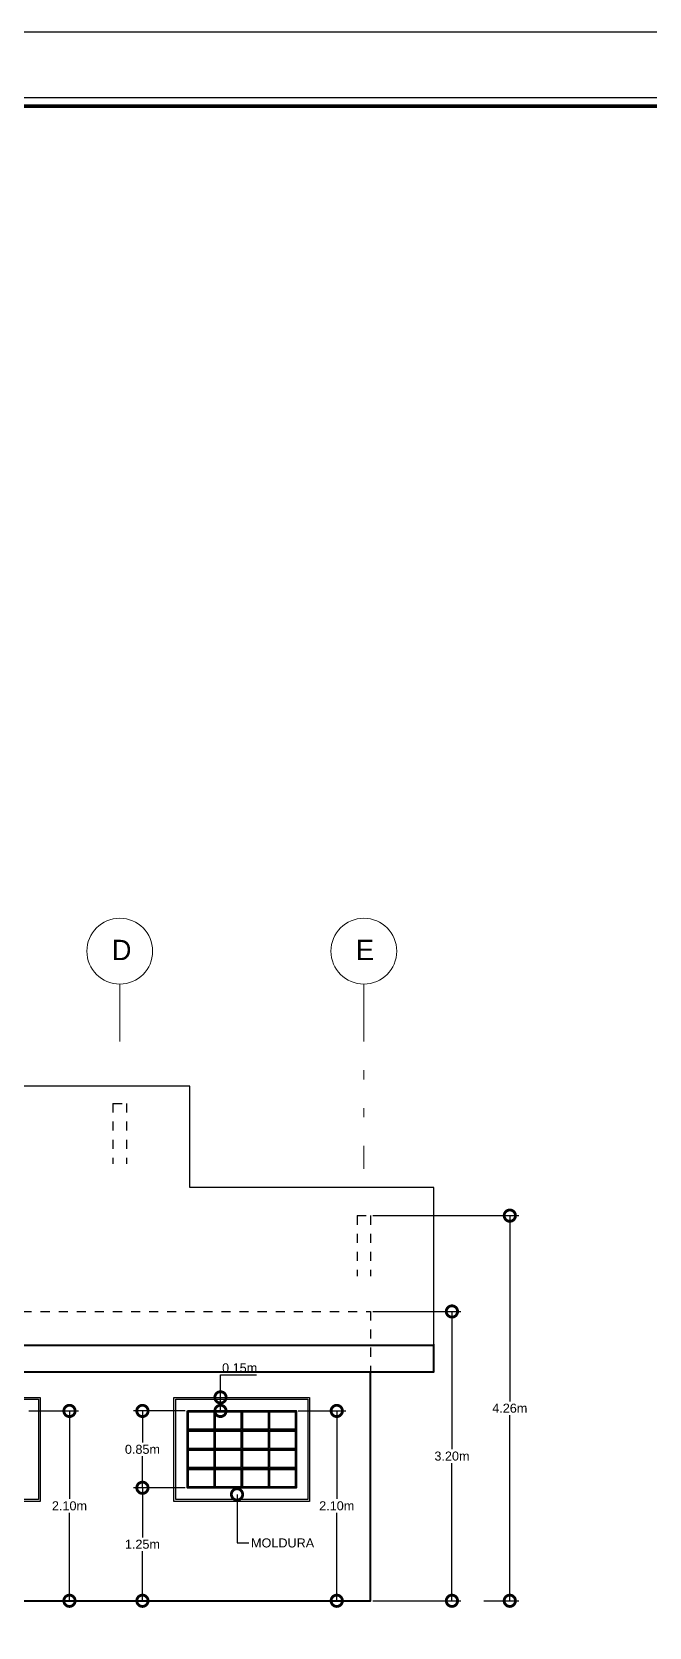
# Model space of a CAD drawing. Header units: inches. Extents: x -22.5 to 70.9, y -14.1 to 48.3.
# Drawn here: x -9.02 to -2.19, y -3.12 to 14.52 of the extents above; entities that cross this region are included whole.
import ezdxf

# ---------------------------------------------------------------- set-up
doc = ezdxf.new("R2010")
doc.units = ezdxf.units.IN
doc.header["$MEASUREMENT"] = 0
for name, pattern in [('DASHED2', [0.375, 0.25, -0.125]), ('DIVIDE', [31.75, 12.7, -6.35, 0, -6.35, 0, -6.35]), ('HIDDEN', [0.375, 0.25, -0.125])]:
    doc.linetypes.add(name, pattern=pattern)
for name, color, linetype, lineweight in [('cotas', 1, 'Continuous', 13), ('ejes', 253, 'DIVIDE', 13), ('Fachadas', 50, 'Continuous', 40), ('paredes', 7, 'Continuous', 30), ('proyecciones', 95, 'DASHED2', 25), ('rotulacion', 7, 'Continuous', 15)]:
    doc.layers.add(name, color=color, linetype=linetype, lineweight=lineweight)
doc.layers.add('MODULO', color=7, linetype='Continuous')
doc.layers.add('Ventanas', color=8, linetype='Continuous')
doc.styles.add('DIMS', font='ARIAL.TTF')
doc.dimstyles.new('DIMS', dxfattribs={"dimtxt": 0.1, "dimasz": 0.25, "dimexe": 0.1, "dimexo": 0.025, "dimgap": 0.025, "dimtad": 1, "dimtih": 1, "dimtoh": 1, "dimzin": 1, "dimdsep": 46, "dimtxsty": 'DIMS', "dimblk1": 'DOTSMALL', "dimblk2": 'DOTSMALL', "dimsah": 1, "dimcen": 0.09, "dimclrd": 9, "dimclre": 9, "dimclrt": 2, "dimazin": 0, "dimtfac": 1, "dimtofl": 0, "dimtmove": 0, "dimatfit": 3, "dimldrblk": 'DOTSMALL', "dimfxl": 1, "dimtolj": 1, "dimtzin": 0, "dimarcsym": 0})

# ---------------------------------------------------------------- blocks, each defined once
blk = doc.blocks.new('HOJA11-17')
blk.add_lwpolyline([(-40.379, 27.285), (2.621, 27.285), (2.621, -0.715), (-40.379, -0.715)], close=True)
blk = doc.blocks.new('_DOTSMALL')
at = {"color": 0, "linetype": 'ByBlock', "const_width": 0.5}
blk.add_lwpolyline([(-0.0625, 0, 1), (0.0625, 0, 1)], format="xyb", close=True, dxfattribs=at)
blk = doc.blocks.new('*D352')
at = {"layer": 'cotas', "color": 9, "lineweight": -2}
for p, q in [((-5.245, 0.37), (-4.271, 0.37)), ((-4.371, 0.37), (-4.371, -1.154)), ((-4.371, -2.83), (-4.371, -1.306)), ((-5.245, -2.83), (-4.271, -2.83))]:
    blk.add_line(p, q, dxfattribs=at)
at = {"layer": 'Defpoints', "color": 0}
for p in [(-5.27, 0.37), (-5.27, -2.83), (-4.371, -2.83)]:
    blk.add_point(p, dxfattribs=at)
at = {"layer": 'cotas', "color": 9, "lineweight": -2, "xscale": 0.25, "yscale": 0.25, "zscale": 0.25}
for p, rotation in [((-4.371, 0.37), 90), ((-4.371, -2.83), 270)]:
    blk.add_blockref('_DOTSMALL', p, dxfattribs=dict(at, rotation=rotation))
at = {"layer": 'cotas', "color": 2, "insert": (-4.371, -1.23), "char_height": 0.1, "attachment_point": 5, "style": 'DIMS'}
blk.add_mtext('\\A1;3.20m', dxfattribs=at)
blk = doc.blocks.new('*D398')
at = {"layer": 'cotas', "color": 9, "lineweight": -2}
for p, q in [((-7.32, -1.58), (-7.894, -1.58)), ((-7.794, -1.58), (-7.794, -2.129)), ((-7.794, -2.83), (-7.794, -2.281)), ((-7.605, -2.83), (-7.894, -2.83))]:
    blk.add_line(p, q, dxfattribs=at)
at = {"layer": 'Defpoints', "color": 0}
for p in [(-7.794, -1.58), (-7.295, -1.58), (-7.58, -2.83)]:
    blk.add_point(p, dxfattribs=at)
at = {"layer": 'cotas', "color": 9, "lineweight": -2, "xscale": 0.25, "yscale": 0.25, "zscale": 0.25}
for p, rotation in [((-7.794, -1.58), 90), ((-7.794, -2.83), 270)]:
    blk.add_blockref('_DOTSMALL', p, dxfattribs=dict(at, rotation=rotation))
at = {"layer": 'cotas', "color": 2, "insert": (-7.794, -2.205), "char_height": 0.1, "attachment_point": 5, "style": 'DIMS'}
blk.add_mtext('\\A1;1.25m', dxfattribs=at)
blk = doc.blocks.new('*D399')
at = {"layer": 'cotas', "color": 9, "lineweight": -2}
for p, q in [((-7.32, -0.73), (-7.894, -0.73)), ((-7.794, -0.73), (-7.794, -1.079)), ((-7.794, -1.58), (-7.794, -1.231)), ((-7.32, -1.58), (-7.894, -1.58))]:
    blk.add_line(p, q, dxfattribs=at)
at = {"layer": 'Defpoints', "color": 0}
for p in [(-7.794, -0.73), (-7.295, -0.73), (-7.295, -1.58)]:
    blk.add_point(p, dxfattribs=at)
at = {"layer": 'cotas', "color": 9, "lineweight": -2, "xscale": 0.25, "yscale": 0.25, "zscale": 0.25}
for p, rotation in [((-7.794, -0.73), 90), ((-7.794, -1.58), 270)]:
    blk.add_blockref('_DOTSMALL', p, dxfattribs=dict(at, rotation=rotation))
at = {"layer": 'cotas', "color": 2, "insert": (-7.794, -1.155), "char_height": 0.1, "attachment_point": 5, "style": 'DIMS'}
blk.add_mtext('\\A1;0.85m', dxfattribs=at)
blk = doc.blocks.new('*D400')
at = {"layer": 'cotas', "color": 9, "lineweight": -2}
for p, q in [((-9.05, -0.73), (-8.501, -0.73)), ((-8.601, -0.73), (-8.601, -1.704)), ((-8.601, -2.83), (-8.601, -1.856)), ((-9.05, -2.83), (-8.501, -2.83))]:
    blk.add_line(p, q, dxfattribs=at)
at = {"layer": 'Defpoints', "color": 0}
for p in [(-9.075, -0.73), (-9.075, -2.83), (-8.601, -2.83)]:
    blk.add_point(p, dxfattribs=at)
at = {"layer": 'cotas', "color": 9, "lineweight": -2, "xscale": 0.25, "yscale": 0.25, "zscale": 0.25}
for p, rotation in [((-8.601, -0.73), 90), ((-8.601, -2.83), 270)]:
    blk.add_blockref('_DOTSMALL', p, dxfattribs=dict(at, rotation=rotation))
at = {"layer": 'cotas', "color": 2, "insert": (-8.601, -1.78), "char_height": 0.1, "attachment_point": 5, "style": 'DIMS'}
blk.add_mtext('\\A1;2.10m', dxfattribs=at)
blk = doc.blocks.new('*D401')
at = {"layer": 'cotas', "color": 9, "lineweight": -2}
for p, q in [((-6.07, -0.73), (-5.545, -0.73)), ((-5.645, -0.73), (-5.645, -1.704)), ((-5.645, -2.83), (-5.645, -1.856)), ((-6.07, -2.83), (-5.545, -2.83))]:
    blk.add_line(p, q, dxfattribs=at)
at = {"layer": 'Defpoints', "color": 0}
for p in [(-6.095, -0.73), (-6.095, -2.83), (-5.645, -2.83)]:
    blk.add_point(p, dxfattribs=at)
at = {"layer": 'cotas', "color": 9, "lineweight": -2, "xscale": 0.25, "yscale": 0.25, "zscale": 0.25}
for p, rotation in [((-5.645, -0.73), 90), ((-5.645, -2.83), 270)]:
    blk.add_blockref('_DOTSMALL', p, dxfattribs=dict(at, rotation=rotation))
at = {"layer": 'cotas', "color": 2, "insert": (-5.645, -1.78), "char_height": 0.1, "attachment_point": 5, "style": 'DIMS'}
blk.add_mtext('\\A1;2.10m', dxfattribs=at)
blk = doc.blocks.new('*D405')
at = {"layer": 'cotas', "color": 9, "lineweight": -2}
for p, q in [((-6.931, -0.58), (-6.931, -0.33)), ((-6.931, -0.33), (-6.533, -0.33)), ((-6.931, -0.73), (-6.931, -0.58)), ((-6.924, -0.58), (-6.831, -0.58)), ((-6.954, -0.73), (-6.831, -0.73))]:
    blk.add_line(p, q, dxfattribs=at)
at = {"layer": 'Defpoints', "color": 0}
for p in [(-6.949, -0.58), (-6.931, -0.58), (-6.979, -0.73)]:
    blk.add_point(p, dxfattribs=at)
at = {"layer": 'cotas', "color": 9, "lineweight": -2, "xscale": 0.25, "yscale": 0.25, "zscale": 0.25}
for p, rotation in [((-6.931, -0.58), 90), ((-6.931, -0.73), 270)]:
    blk.add_blockref('_DOTSMALL', p, dxfattribs=dict(at, rotation=rotation))
at = {"layer": 'cotas', "color": 2, "insert": (-6.719, -0.254), "char_height": 0.1, "attachment_point": 5, "style": 'DIMS'}
blk.add_mtext('\\A1;0.15m', dxfattribs=at)
blk = doc.blocks.new('*D416')
at = {"layer": 'cotas', "color": 9, "lineweight": -2}
for p, q in [((-5.245, 1.43), (-3.631, 1.43)), ((-3.731, 1.43), (-3.731, -0.624)), ((-3.731, -2.83), (-3.731, -0.776)), ((-4.02, -2.83), (-3.631, -2.83))]:
    blk.add_line(p, q, dxfattribs=at)
at = {"layer": 'Defpoints', "color": 0}
for p in [(-5.27, 1.43), (-4.045, -2.83), (-3.731, -2.83)]:
    blk.add_point(p, dxfattribs=at)
at = {"layer": 'cotas', "color": 9, "lineweight": -2, "xscale": 0.25, "yscale": 0.25, "zscale": 0.25}
for p, rotation in [((-3.731, 1.43), 90), ((-3.731, -2.83), 270)]:
    blk.add_blockref('_DOTSMALL', p, dxfattribs=dict(at, rotation=rotation))
at = {"layer": 'cotas', "color": 2, "insert": (-3.731, -0.7), "char_height": 0.1, "attachment_point": 5, "style": 'DIMS'}
blk.add_mtext('\\A1;4.26m', dxfattribs=at)

msp = doc.modelspace()

# ---------------------------------------------------------------- linework, layer by layer
at = {"layer": 'ejes', "ltscale": 0.05}
for p, q in [((-8.045, 3.99), (-8.045, 3.07)), ((-5.345, 3.99), (-5.345, 1.947))]:
    msp.add_line(p, q, dxfattribs=at)
at = {"layer": 'Fachadas'}
for points in [[(-17.82, -0.006), (-17.82, -0.298), (-4.57, -0.298), (-4.57, -0.006), (-17.82, -0.006)], [(-17.12, -0.298), (-17.12, -2.83), (-5.27, -2.83), (-5.27, -0.298)]]:
    msp.add_lwpolyline(points, dxfattribs=at)
msp.add_lwpolyline([(-7.295, -0.73), (-6.095, -0.73), (-6.095, -1.58), (-7.295, -1.58)], close=True, dxfattribs=at)
at = {"layer": 'MODULO'}
msp.add_lwpolyline([(19.261, 13.792), (-21.266, 13.792), (-21.266, -13.338)], dxfattribs=at)
at = {"layer": 'MODULO', "const_width": 0.0409}
msp.add_lwpolyline([(19.19, 13.7), (-21.174, 13.7), (-21.174, -13.267)], dxfattribs=at)
at = {"layer": 'paredes'}
for p, q in [((-7.27, 2.863), (-17.82, 2.863)), ((-7.27, 1.742), (-7.27, 2.863)), ((-4.57, 1.742), (-7.27, 1.742)), ((-4.57, -0.298), (-4.57, 1.742)), ((-4.57, 0.007), (-4.57, -0.093)), ((-5.27, -0.398), (-5.27, -2.83)), ((-17.12, -2.83), (-5.27, -2.83))]:
    msp.add_line(p, q, dxfattribs=at)
at = {"layer": 'proyecciones', "linetype": 'HIDDEN', "ltscale": 0.2}
for p, q in [((-8.12, 2.67), (-8.12, 2.002)), ((-8.12, 2.67), (-7.97, 2.67)), ((-7.97, 2.67), (-7.97, 2.002)), ((-5.42, 1.43), (-5.27, 1.43)), ((-5.42, 1.43), (-5.42, 0.762)), ((-5.27, 1.43), (-5.27, 0.762)), ((-17.12, 0.37), (-5.27, 0.37)), ((-5.27, 0.37), (-5.27, -0.298))]:
    msp.add_line(p, q, dxfattribs=at)
at = {"layer": 'rotulacion'}
for centre in [(-8.045, 4.355), (-5.345, 4.355)]:
    msp.add_circle(centre, 0.364, dxfattribs=at)
at = {"layer": 'Ventanas'}
for p, q in [((-6.995, -1.58), (-6.995, -0.73)), ((-6.695, -0.73), (-6.695, -1.58)), ((-6.395, -1.58), (-6.395, -0.73)), ((-7.295, -0.942), (-6.095, -0.942)), ((-7.295, -1.155), (-6.095, -1.155)), ((-7.295, -1.367), (-6.095, -1.367))]:
    msp.add_line(p, q, dxfattribs=at)
for points in [[(-10.745, -0.58), (-8.925, -0.58), (-8.925, -1.73), (-10.745, -1.73)], [(-10.725, -0.6), (-8.945, -0.6), (-8.945, -1.71), (-10.725, -1.71)], [(-7.445, -0.58), (-5.945, -0.58), (-5.945, -1.73), (-7.445, -1.73)], [(-7.425, -0.6), (-5.965, -0.6), (-5.965, -1.71), (-7.425, -1.71)], [(-7.285, -0.74), (-7.005, -0.74), (-7.005, -0.932), (-7.285, -0.932)], [(-6.985, -0.74), (-6.705, -0.74), (-6.705, -0.932), (-6.985, -0.932)], [(-6.685, -0.74), (-6.405, -0.74), (-6.405, -0.932), (-6.685, -0.932)], [(-6.385, -0.74), (-6.105, -0.74), (-6.105, -0.932), (-6.385, -0.932)], [(-7.285, -0.952), (-7.005, -0.952), (-7.005, -1.145), (-7.285, -1.145)], [(-6.985, -0.952), (-6.705, -0.952), (-6.705, -1.145), (-6.985, -1.145)], [(-6.685, -0.952), (-6.405, -0.952), (-6.405, -1.145), (-6.685, -1.145)], [(-6.385, -0.952), (-6.105, -0.952), (-6.105, -1.145), (-6.385, -1.145)], [(-7.285, -1.165), (-7.005, -1.165), (-7.005, -1.357), (-7.285, -1.357)], [(-6.985, -1.165), (-6.705, -1.165), (-6.705, -1.357), (-6.985, -1.357)], [(-6.685, -1.165), (-6.405, -1.165), (-6.405, -1.357), (-6.685, -1.357)], [(-6.385, -1.165), (-6.105, -1.165), (-6.105, -1.357), (-6.385, -1.357)], [(-7.285, -1.377), (-7.005, -1.377), (-7.005, -1.57), (-7.285, -1.57)], [(-6.985, -1.377), (-6.705, -1.377), (-6.705, -1.57), (-6.985, -1.57)], [(-6.685, -1.377), (-6.405, -1.377), (-6.405, -1.57), (-6.685, -1.57)], [(-6.385, -1.377), (-6.105, -1.377), (-6.105, -1.57), (-6.385, -1.57)]]:
    msp.add_lwpolyline(points, close=True, dxfattribs=at)

# ---------------------------------------------------------------- block references
at = {"layer": 'Defpoints', "xscale": 1.046400000000006, "yscale": 1.021874999999994, "zscale": 1.021875}
msp.add_blockref('HOJA11-17', (19.758, -13.359), dxfattribs=at)

# ---------------------------------------------------------------- texts
at = {"layer": 'cotas', "color": 2, "insert": (-6.593, -2.14), "char_height": 0.1, "attachment_point": 1, "style": 'DIMS'}
msp.add_mtext('\\A1;MOLDURA', dxfattribs=at)
at = {"layer": 'rotulacion'}
for s, p in [('D', (-8.133, 4.256)), ('E', (-5.433, 4.256))]:
    msp.add_text(s, height=0.225, dxfattribs=at).set_placement(p)

# ---------------------------------------------------------------- dimensions: what is measured, and where the dimension line sits
at = {"layer": 'cotas'}
for base, p1, p2, override, picture, middle in [((-3.731, -2.83), (-5.27, 1.43), (-4.045, -2.83), {"dimpost": 'm'}, '*D416', (-3.731, -0.7)), ((-4.371, -2.83), (-5.27, 0.37), (-5.27, -2.83), {"dimpost": 'm'}, '*D352', (-4.371, -1.23)), ((-6.931, -0.58), (-6.979, -0.73), (-6.949, -0.58), {"dimpost": 'm'}, '*D405', (-6.719, -0.254)), ((-8.601, -2.83), (-9.075, -0.73), (-9.075, -2.83), {"dimpost": 'm'}, '*D400', (-8.601, -1.78)), ((-7.794, -0.73), (-7.295, -1.58), (-7.295, -0.73), {"dimpost": 'm', "dimtmove": 1}, '*D399', (-7.794, -1.155)), ((-5.645, -2.83), (-6.095, -0.73), (-6.095, -2.83), {"dimpost": 'm'}, '*D401', (-5.645, -1.78)), ((-7.794, -1.58), (-7.58, -2.83), (-7.295, -1.58), {"dimpost": 'm'}, '*D398', (-7.794, -2.205))]:
    dim = msp.add_linear_dim(base=base, p1=p1, p2=p2, angle=90, dimstyle='DIMS', override=override, dxfattribs=at)
    dim.commit()
    dim.dimension.update_dxf_attribs({"geometry": picture, "text_midpoint": middle})

# ---------------------------------------------------------------- leaders
at = {"layer": 'cotas', "annotation_type": 0, "has_hookline": 1, "hookline_direction": 0, "text_width": 0.688}
msp.add_leader([(-6.748, -1.653), (-6.748, -2.19), (-6.618, -2.19)], dimstyle='DIMS', override={"dimgap": 0.025, "dimtad": 0}, dxfattribs=at)

doc.saveas('drawing.dxf')
